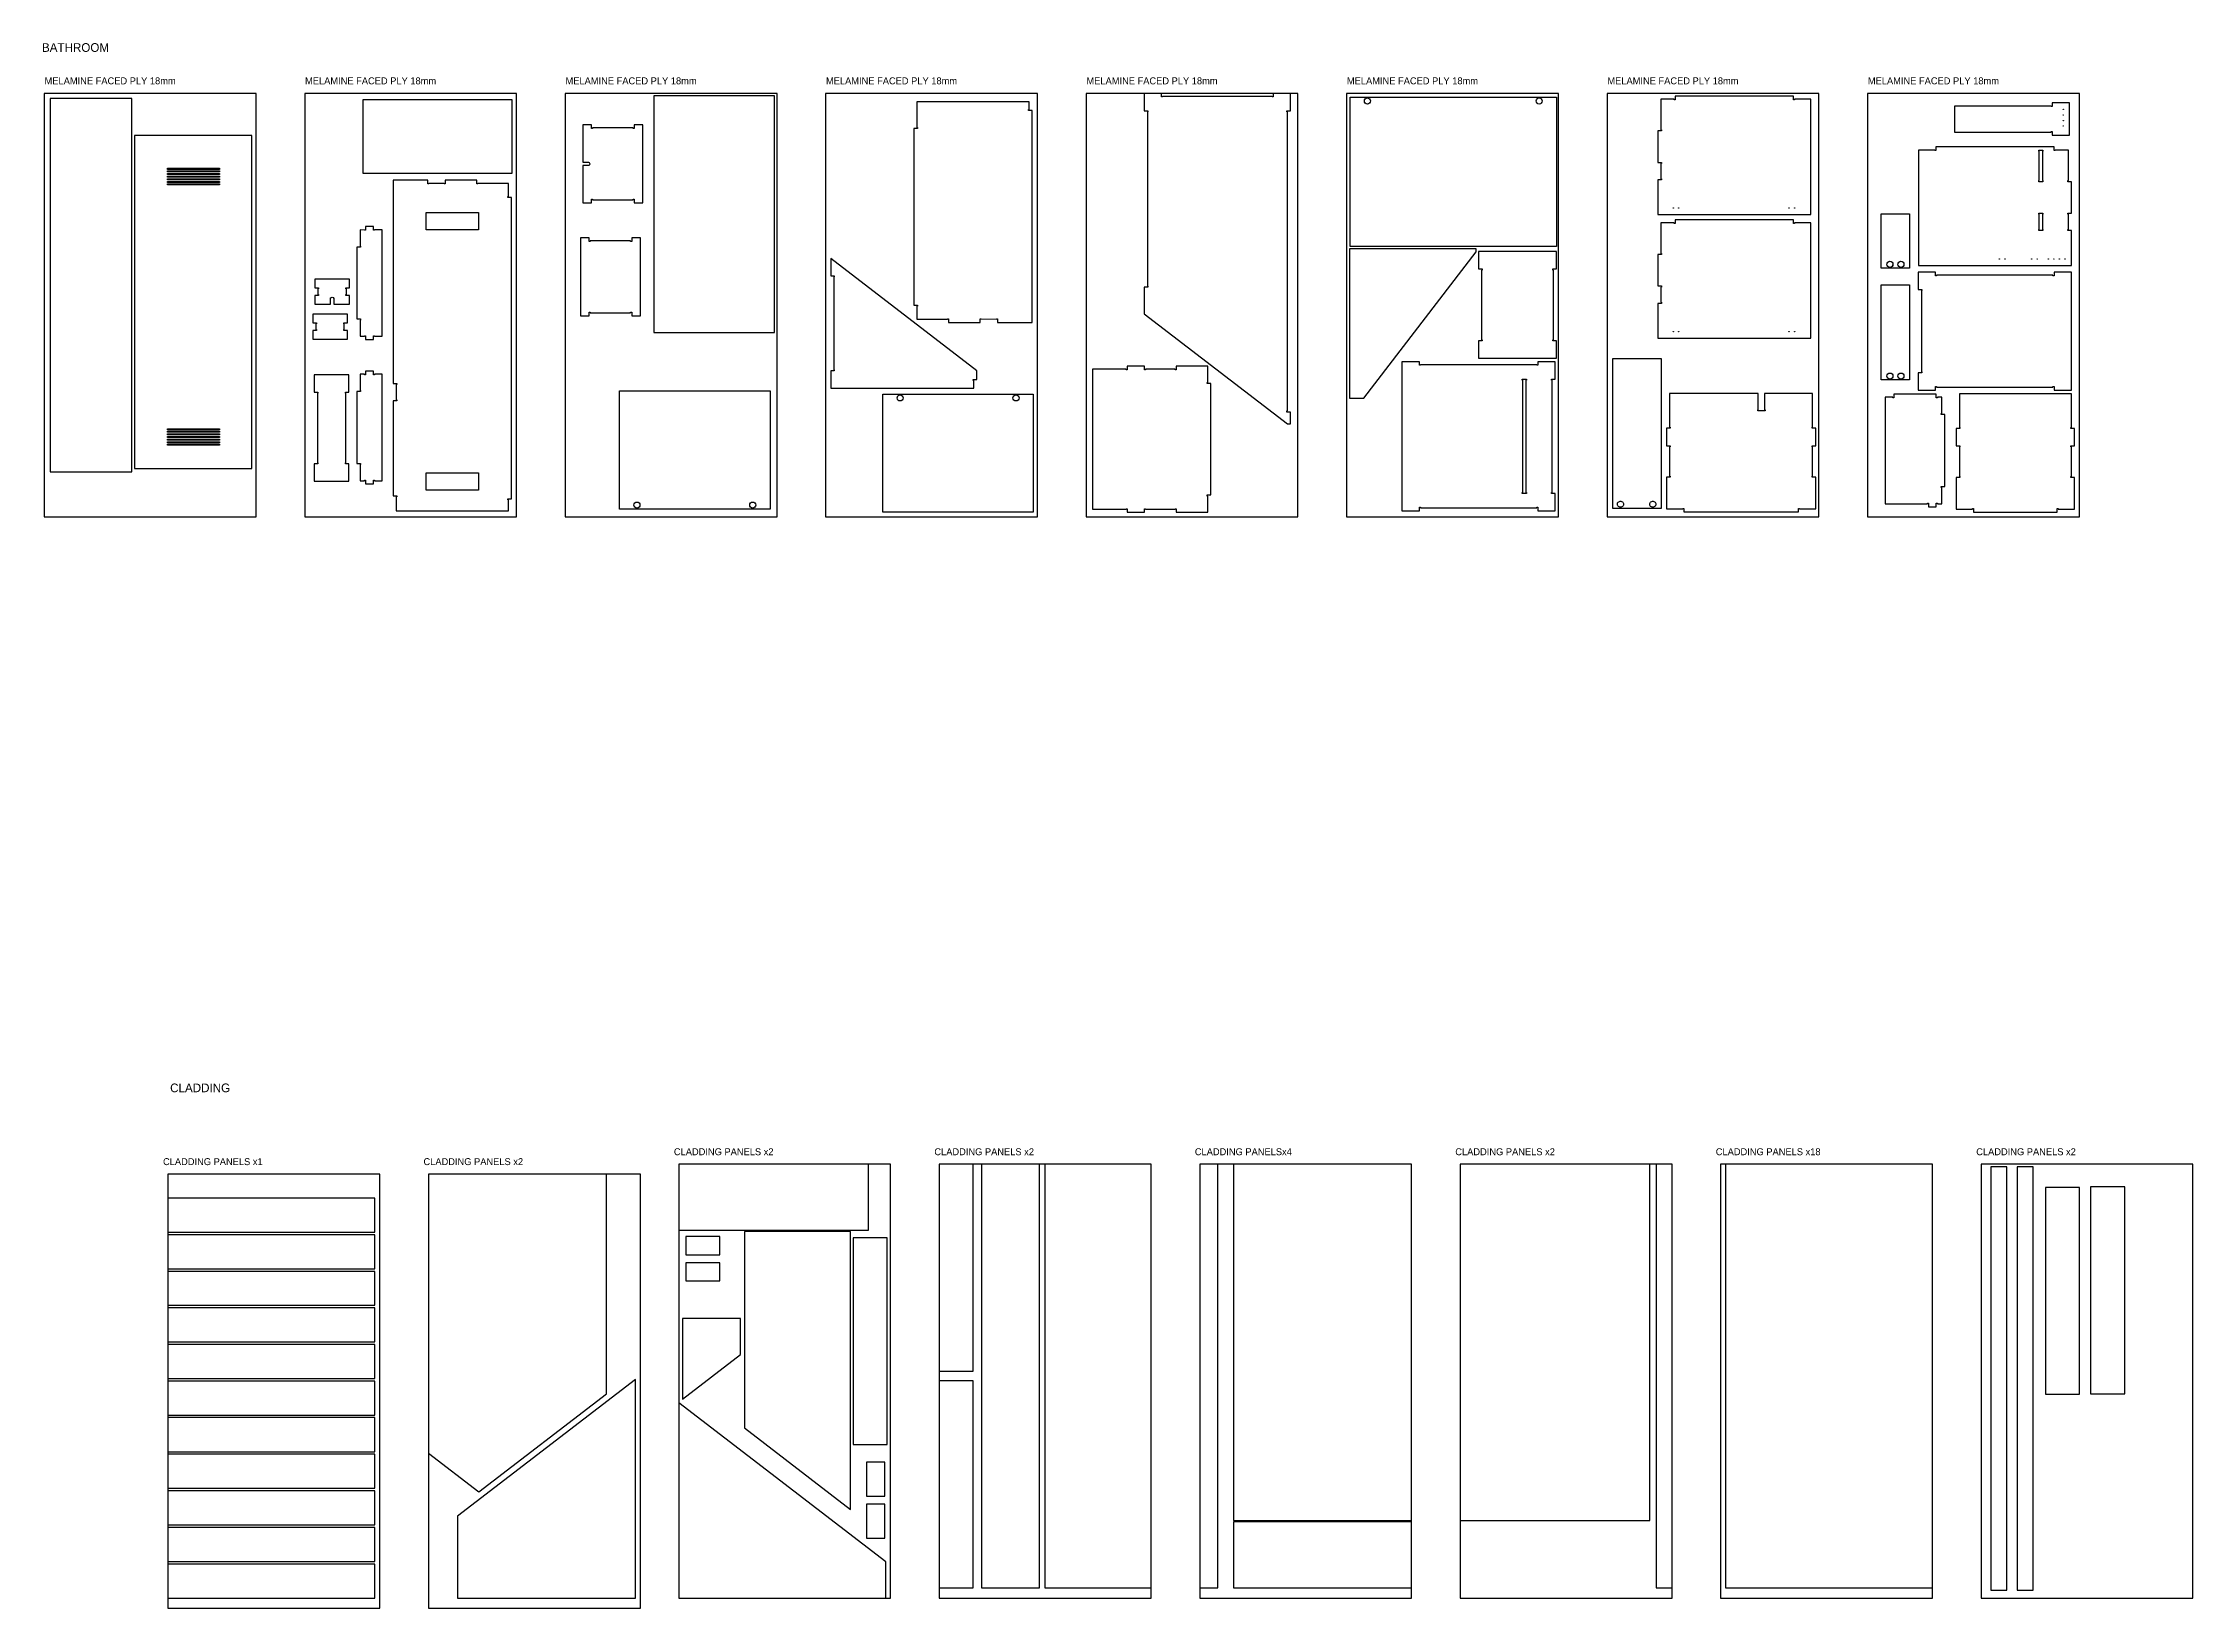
# Model space of a CAD drawing. Header units: inches. Extents: x -7356 to 15471, y -10121 to 11847.
# Drawn here: x -7356 to 5025, y -10121 to -1104 of the extents above; entities that cross this region are included whole.
import ezdxf

# ---------------------------------------------------------------- set-up
doc = ezdxf.new("R2010")
doc.units = ezdxf.units.IN
doc.header["$MEASUREMENT"] = 0
for name, color, linetype in [('000_SHEET_MelamineFacedPly18mm', 190, 'Continuous'), ('00_SHEET_CladdingPanels', 82, 'Continuous'), ('3_anyTOOL_CUTTHROUGH_INSIDE', 4, 'Continuous'), ('4_anyTOOL_13mmDEEP_INSIDE', 3, 'Continuous'), ('5_anyTOOL_9mmDEEP_INSIDE', 6, 'Continuous'), ('6_anyTOOL_CUTTHROUGH_OUTSIDE', 5, 'Continuous')]:
    doc.layers.add(name, color=color, linetype=linetype)

msp = doc.modelspace()

# ---------------------------------------------------------------- linework, layer by layer
at = {"layer": '000_SHEET_MelamineFacedPly18mm'}
for points in [[(-7349, -1394), (-7349, -3834), (-6129, -3834), (-6129, -1394)], [(-5849, -1394), (-5849, -3834), (-4629, -3834), (-4629, -1394)], [(-4349, -1394), (-4349, -3834), (-3129, -3834), (-3129, -1394)], [(-2849, -1394), (-2849, -3834), (-1629, -3834), (-1629, -1394)], [(-1349, -1394), (-1349, -3834), (-129, -3834), (-129, -1394)], [(151, -1394), (151, -3834), (1371, -3834), (1371, -1394)], [(1651, -1394), (1651, -3834), (2871, -3834), (2871, -1394)], [(3151, -1394), (3151, -3834), (4371, -3834), (4371, -1394)]]:
    msp.add_lwpolyline(points, close=True, dxfattribs=at)
at = {"layer": '00_SHEET_CladdingPanels'}
for points in [[(-6637, -7621), (-6637, -10121), (-5417, -10121), (-5417, -7621)], [(-5136, -7621), (-5136, -10121), (-3916, -10121), (-3916, -7621)], [(-3695, -7564), (-3695, -10064), (-2475, -10064), (-2475, -7564)], [(-2195, -7564), (-2195, -10064), (-975, -10064), (-975, -7564)], [(-695, -7564), (-695, -10064), (525, -10064), (525, -7564)], [(805, -7564), (805, -10064), (2025, -10064), (2025, -7564)], [(2305, -7564), (2305, -10064), (3525, -10064), (3525, -7564)], [(3805, -7564), (3805, -10064), (5025, -10064), (5025, -7564)]]:
    msp.add_lwpolyline(points, close=True, dxfattribs=at)
at = {"layer": '3_anyTOOL_CUTTHROUGH_INSIDE'}
for points in [[(-6639, -1832), (-6639, -1826), (-6339, -1826), (-6339, -1832)], [(-6639, -1847), (-6639, -1841), (-6339, -1841), (-6339, -1847)], [(-6639, -1862), (-6639, -1856), (-6339, -1856), (-6339, -1862)], [(-6639, -1877), (-6639, -1871), (-6339, -1871), (-6339, -1877)], [(-6639, -1892), (-6639, -1886), (-6339, -1886), (-6339, -1892)], [(-6639, -1907), (-6639, -1901), (-6339, -1901), (-6339, -1907)], [(-6639, -1922), (-6639, -1916), (-6339, -1916), (-6339, -1922)], [(-6339, -3326), (-6339, -3332), (-6639, -3332), (-6639, -3326)], [(-6339, -3341), (-6339, -3347), (-6639, -3347), (-6639, -3341)], [(-6339, -3356), (-6339, -3362), (-6639, -3362), (-6639, -3356)], [(-6339, -3371), (-6339, -3377), (-6639, -3377), (-6639, -3371)], [(-6339, -3386), (-6339, -3392), (-6639, -3392), (-6639, -3386)], [(-6339, -3401), (-6339, -3407), (-6639, -3407), (-6639, -3401)], [(-6339, -3416), (-6339, -3422), (-6639, -3422), (-6639, -3416)]]:
    msp.add_lwpolyline(points, close=True, dxfattribs=at)
at = {"layer": '4_anyTOOL_13mmDEEP_INSIDE'}
for centre in [(271, -1438), (1260, -1438), (3280, -2379), (3343, -2379), (3280, -3023), (3343, -3023), (-2420, -3149), (-1753, -3149), (-3936, -3766), (-3269, -3766)]:
    msp.add_circle(centre, 17.5, dxfattribs=at)
at = {"layer": '5_anyTOOL_9mmDEEP_INSIDE'}
for centre in [(4278, -1486), (4278, -1518), (4278, -1551), (4278, -1583), (2032, -2055), (2064, -2055), (2699, -2055), (2731, -2055), (3910, -2348), (3942, -2348), (4096, -2348), (4128, -2348), (4192, -2348), (4224, -2348), (4256, -2348), (4288, -2348), (2032, -2767), (2064, -2767), (2699, -2767), (2731, -2767)]:
    msp.add_circle(centre, 1, dxfattribs=at)
at = {"layer": '6_anyTOOL_CUTTHROUGH_OUTSIDE'}
for points in [[(-6844, -1423), (-7315, -1423), (-7315, -3575), (-6844, -3575)], [(-4654, -1432), (-5514, -1432), (-5514, -1854), (-4654, -1854)], [(-3144, -1409), (-3838, -1409), (-3838, -2771), (-3144, -2771)], [(-1659, -1493), (-1680, -1493), (-1680, -1487), (-1677, -1487), (-1677, -1443), (-2323, -1443), (-2323, -1591), (-2320, -1591), (-2320, -1597), (-2341, -1597), (-2341, -2614), (-2320, -2614), (-2320, -2620), (-2323, -2620), (-2323, -2696), (-2147, -2696), (-2147, -2693), (-2141, -2693), (-2141, -2696), (-2141, -2714), (-1959, -2714), (-1959, -2693), (-1953, -2693), (-1865, -2696), (-1865, -2693), (-1859, -2693), (-1859, -2714), (-1659, -2714)], [(-190, -1500), (-193, -1500), (-193, -1494), (-172, -1494), (-172, -1394), (-272, -1394), (-272, -1415), (-278, -1415), (-278, -1412), (-909, -1412), (-909, -1415), (-915, -1415), (-915, -1394), (-1014, -1394), (-1014, -1494), (-993, -1494), (-993, -1500), (-996, -1500), (-996, -2505), (-993, -2505), (-993, -2511), (-1014, -2511), (-1014, -2665), (-190, -3298), (-172, -3298), (-172, -3230), (-193, -3230), (-193, -3224), (-190, -3224)], [(171, -1416), (1360, -1416), (1360, -2276), (171, -2276)], [(2825, -1428), (2731, -1428), (2731, -1431), (2725, -1431), (2725, -1410), (2043, -1410), (2043, -1431), (2037, -1431), (2037, -1428), (1961, -1428), (1961, -1604), (1964, -1604), (1964, -1610), (1943, -1610), (1943, -1792), (1964, -1792), (1964, -1798), (1961, -1798), (1961, -1886), (1964, -1886), (1964, -1892), (1943, -1892), (1943, -2092), (2825, -2092)], [(4315, -1449), (4215, -1449), (4215, -1470), (4209, -1470), (4209, -1467), (3651, -1467), (3651, -1617), (4209, -1617), (4209, -1614), (4215, -1614), (4215, -1635), (4315, -1635)], [(-3902, -1575), (-3952, -1575), (-3952, -1596), (-3958, -1596), (-3958, -1593), (-4191, -1593), (-4191, -1596), (-4197, -1596), (-4197, -1575), (-4247, -1575), (-4247, -1790), (-4215, -1790), (-4211, -1792), (-4208, -1796), (-4207, -1801), (-4209, -1806), (-4213, -1809), (-4217, -1810), (-4247, -1810), (-4247, -2025), (-4197, -2025), (-4197, -2004), (-4191, -2004), (-4191, -2007), (-3958, -2007), (-3958, -2004), (-3952, -2004), (-3952, -2025), (-3902, -2025)], [(-6154, -1636), (-6830, -1636), (-6830, -3555), (-6154, -3555)], [(4326, -1903), (4305, -1903), (4305, -1897), (4308, -1897), (4308, -1721), (4232, -1721), (4232, -1724), (4226, -1724), (4226, -1703), (3544, -1703), (3544, -1724), (3538, -1724), (3538, -1721), (3444, -1721), (3444, -2385), (4326, -2385), (4326, -2185), (4305, -2185), (4305, -2179), (4308, -2179), (4308, -2091), (4305, -2091), (4305, -2085), (4326, -2085)], [(4137, -1903), (4137, -1897), (4140, -1897), (4140, -1727), (4137, -1727), (4137, -1721), (4161, -1721), (4161, -1727), (4158, -1727), (4158, -1897), (4161, -1897), (4161, -1903)], [(-4658, -1995), (-4679, -1995), (-4679, -1989), (-4676, -1989), (-4676, -1913), (-4852, -1913), (-4852, -1916), (-4858, -1916), (-4858, -1895), (-5040, -1895), (-5040, -1916), (-5046, -1916), (-5046, -1913), (-5134, -1913), (-5134, -1916), (-5140, -1916), (-5140, -1895), (-5340, -1895), (-5340, -3065), (-5319, -3065), (-5319, -3071), (-5322, -3071), (-5322, -3159), (-5319, -3159), (-5319, -3165), (-5340, -3165), (-5340, -3713), (-5319, -3713), (-5319, -3719), (-5322, -3719), (-5322, -3799), (-4676, -3799), (-4676, -3736), (-4679, -3736), (-4679, -3730), (-4658, -3730)], [(-5149, -2180), (-5149, -2080), (-4849, -2080), (-4849, -2180)], [(3230, -2089), (3393, -2089), (3393, -2401), (3230, -2401)], [(4137, -2085), (4161, -2085), (4161, -2091), (4158, -2091), (4158, -2179), (4161, -2179), (4161, -2185), (4137, -2185), (4137, -2179), (4140, -2179), (4140, -2091), (4137, -2091)], [(-5403, -2180), (-5447, -2180), (-5447, -2183), (-5453, -2183), (-5453, -2162), (-5498, -2162), (-5498, -2183), (-5504, -2183), (-5530, -2180), (-5530, -2274), (-5527, -2274), (-5527, -2280), (-5548, -2280), (-5548, -2694), (-5527, -2694), (-5527, -2700), (-5530, -2700), (-5530, -2794), (-5504, -2794), (-5504, -2791), (-5498, -2791), (-5498, -2812), (-5453, -2812), (-5453, -2791), (-5447, -2791), (-5447, -2794), (-5403, -2794)], [(-3916, -2226), (-3966, -2226), (-3966, -2247), (-3972, -2247), (-3972, -2244), (-4205, -2244), (-4205, -2247), (-4211, -2247), (-4211, -2226), (-4261, -2226), (-4261, -2676), (-4211, -2676), (-4211, -2655), (-4205, -2655), (-4205, -2658), (-3972, -2658), (-3972, -2655), (-3966, -2655), (-3966, -2676), (-3916, -2676)], [(2825, -2140), (2731, -2140), (2731, -2143), (2725, -2143), (2725, -2122), (2043, -2122), (2043, -2143), (2037, -2143), (2037, -2140), (1961, -2140), (1961, -2316), (1964, -2316), (1964, -2322), (1943, -2322), (1943, -2504), (1964, -2504), (1964, -2510), (1961, -2510), (1961, -2598), (1964, -2598), (1964, -2604), (1943, -2604), (1943, -2804), (2825, -2804)], [(-2820, -2345), (-2820, -2445), (-2799, -2445), (-2799, -2451), (-2802, -2451), (-2802, -2987), (-2799, -2987), (-2799, -2993), (-2820, -2993), (-2820, -3093), (-1996, -3093), (-1996, -3049), (-1999, -3049), (-1999, -3043), (-1978, -3043), (-1978, -2993)], [(898, -2308), (898, -2290), (168, -2290), (168, -3150), (250, -3150)], [(1339, -2412), (1339, -2406), (1360, -2406), (1360, -2306), (910, -2306), (910, -2406), (931, -2406), (931, -2412), (928, -2412), (928, -2814), (931, -2814), (931, -2820), (910, -2820), (910, -2920), (1360, -2920), (1360, -2820), (1339, -2820), (1339, -2814), (1342, -2814), (1342, -2412)], [(-5609, -2520), (-5612, -2520), (-5612, -2514), (-5591, -2514), (-5591, -2464), (-5791, -2464), (-5791, -2514), (-5770, -2514), (-5770, -2520), (-5773, -2520), (-5773, -2553), (-5770, -2553), (-5770, -2559), (-5791, -2559), (-5791, -2609), (-5701, -2609), (-5701, -2578), (-5700, -2573), (-5695, -2570), (-5690, -2569), (-5685, -2571), (-5682, -2576), (-5681, -2579), (-5681, -2609), (-5591, -2609), (-5591, -2559), (-5612, -2559), (-5612, -2553), (-5609, -2553)], [(3297, -2383), (3296, -2386), (3296, -2387), (3297, -2384)], [(4325, -2424), (4225, -2424), (4225, -2445), (4219, -2445), (4219, -2442), (3549, -2442), (3549, -2445), (3543, -2445), (3543, -2424), (3443, -2424), (3443, -2524), (3461, -2524), (3464, -2524), (3464, -2530), (3461, -2530), (3461, -2999), (3464, -2999), (3464, -3005), (3443, -3005), (3443, -3105), (3543, -3105), (3543, -3084), (3549, -3084), (3549, -3087), (4219, -3087), (4219, -3084), (4225, -3084), (4225, -3105), (4325, -3105)], [(3230, -2498), (3393, -2498), (3393, -3045), (3230, -3045)], [(-5621, -2722), (-5624, -2722), (-5624, -2716), (-5603, -2716), (-5603, -2666), (-5803, -2666), (-5803, -2716), (-5782, -2716), (-5782, -2722), (-5785, -2722), (-5785, -2755), (-5782, -2755), (-5782, -2761), (-5803, -2761), (-5803, -2811), (-5603, -2811), (-5603, -2761), (-5624, -2761), (-5624, -2755), (-5621, -2755)], [(-631, -3066), (-652, -3066), (-652, -3060), (-649, -3060), (-649, -2966), (-831, -2966), (-831, -2987), (-837, -2987), (-837, -2984), (-1007, -2984), (-1007, -2987), (-1013, -2987), (-1013, -2966), (-1113, -2966), (-1113, -2987), (-1119, -2987), (-1119, -2984), (-1313, -2984), (-1313, -3790), (-1119, -3790), (-1119, -3787), (-1113, -3787), (-1113, -3808), (-1013, -3808), (-1013, -3787), (-1007, -3787), (-1007, -3790), (-837, -3790), (-837, -3787), (-831, -3787), (-831, -3808), (-649, -3808), (-649, -3714), (-652, -3714), (-652, -3708), (-631, -3708)], [(1334, -3046), (1331, -3046), (1331, -3040), (1352, -3040), (1352, -2940), (1252, -2940), (1252, -2961), (1246, -2961), (1246, -2958), (576, -2958), (576, -2961), (570, -2961), (570, -2940), (470, -2940), (470, -3800), (570, -3800), (570, -3779), (576, -3779), (576, -3782), (1246, -3782), (1246, -3779), (1252, -3779), (1252, -3800), (1352, -3800), (1352, -3700), (1331, -3700), (1331, -3694), (1334, -3694)], [(1965, -2924), (1683, -2924), (1683, -3784), (1728, -3784), (1728, -3779), (1724, -3778), (1720, -3777), (1716, -3774), (1713, -3771), (1712, -3767), (1711, -3763), (1711, -3758), (1712, -3754), (1715, -3750), (1718, -3747), (1722, -3745), (1726, -3744), (1730, -3744), (1735, -3745), (1739, -3747), (1742, -3750), (1744, -3754), (1746, -3758), (1746, -3763), (1745, -3767), (1743, -3771), (1740, -3774), (1737, -3777), (1733, -3778), (1728, -3779), (1728, -3784), (1915, -3784), (1915, -3779), (1910, -3778), (1906, -3777), (1902, -3774), (1900, -3771), (1898, -3767), (1897, -3763), (1897, -3758), (1899, -3754), (1901, -3750), (1904, -3747), (1908, -3745), (1912, -3744), (1917, -3744), (1921, -3745), (1925, -3747), (1928, -3750), (1930, -3754), (1932, -3758), (1932, -3763), (1931, -3767), (1929, -3771), (1927, -3774), (1923, -3777), (1919, -3778), (1915, -3779), (1915, -3784), (1965, -3784)], [(-5594, -3015), (-5794, -3015), (-5794, -3115), (-5773, -3115), (-5773, -3121), (-5776, -3121), (-5776, -3523), (-5773, -3523), (-5773, -3529), (-5794, -3529), (-5794, -3629), (-5594, -3629), (-5594, -3529), (-5615, -3529), (-5615, -3523), (-5612, -3523), (-5612, -3121), (-5615, -3121), (-5615, -3115), (-5594, -3115)], [(-5403, -3012), (-5447, -3012), (-5447, -3015), (-5453, -3015), (-5453, -2994), (-5498, -2994), (-5498, -3015), (-5504, -3015), (-5504, -3012), (-5530, -3012), (-5530, -3106), (-5527, -3106), (-5527, -3112), (-5548, -3112), (-5548, -3526), (-5527, -3526), (-5527, -3532), (-5530, -3532), (-5530, -3626), (-5504, -3626), (-5504, -3623), (-5498, -3623), (-5498, -3644), (-5453, -3644), (-5453, -3623), (-5447, -3623), (-5447, -3626), (-5403, -3626)], [(1166, -3046), (1163, -3046), (1163, -3040), (1187, -3040), (1187, -3046), (1184, -3046), (1184, -3694), (1187, -3694), (1187, -3700), (1163, -3700), (1163, -3694), (1166, -3694)], [(-4036, -3108), (-3169, -3108), (-3169, -3789), (-4036, -3789)], [(-2520, -3127), (-1653, -3127), (-1653, -3808), (-2520, -3808)], [(2835, -3430), (2832, -3430), (2832, -3424), (2853, -3424), (2853, -3324), (2832, -3324), (2832, -3318), (2835, -3318), (2835, -3124), (2558, -3124), (2558, -3218), (2561, -3218), (2561, -3224), (2519, -3224), (2519, -3218), (2522, -3218), (2522, -3124), (2011, -3124), (2011, -3318), (2014, -3318), (2014, -3324), (1993, -3324), (1993, -3424), (2014, -3424), (2014, -3430), (2011, -3430), (2011, -3600), (2014, -3600), (2014, -3606), (1993, -3606), (1993, -3788), (2087, -3788), (2087, -3785), (2093, -3785), (2093, -3806), (2753, -3806), (2753, -3785), (2759, -3785), (2759, -3788), (2853, -3788), (2853, -3606), (2832, -3606), (2832, -3600), (2835, -3600)], [(3597, -3245), (3576, -3245), (3576, -3239), (3579, -3239), (3579, -3145), (3553, -3145), (3553, -3148), (3547, -3148), (3547, -3127), (3302, -3127), (3302, -3148), (3296, -3148), (3296, -3145), (3252, -3145), (3252, -3759), (3496, -3759), (3496, -3756), (3502, -3756), (3502, -3777), (3547, -3777), (3547, -3756), (3553, -3756), (3553, -3759), (3579, -3759), (3579, -3665), (3576, -3665), (3576, -3659), (3597, -3659)], [(4325, -3431), (4322, -3431), (4322, -3425), (4343, -3425), (4343, -3325), (4322, -3325), (4322, -3319), (4325, -3319), (4325, -3125), (3680, -3125), (3680, -3319), (3683, -3319), (3683, -3325), (3662, -3325), (3662, -3425), (3683, -3425), (3683, -3431), (3680, -3431), (3680, -3601), (3683, -3601), (3683, -3607), (3662, -3607), (3662, -3789), (3756, -3789), (3756, -3786), (3762, -3786), (3762, -3807), (4243, -3807), (4243, -3786), (4249, -3786), (4249, -3789), (4343, -3789), (4343, -3607), (4322, -3607), (4322, -3601), (4325, -3601)], [(-5149, -3580), (-4849, -3580), (-4849, -3680), (-5149, -3680)], [(-4111, -7621), (-5136, -7621), (-5136, -9229), (-4846, -9452), (-4111, -8887)], [(-2602, -7564), (-3695, -7564), (-3695, -7944), (-2602, -7944)], [(-1999, -7564), (-2195, -7564), (-2195, -8756), (-1999, -8756)], [(-1617, -7564), (-1951, -7564), (-1951, -10004), (-1617, -10004)], [(-975, -7564), (-1587, -7564), (-1587, -10004), (-975, -10004)], [(-591, -7564), (-695, -7564), (-695, -10004), (-591, -10004)], [(525, -7564), (-500, -7564), (-500, -9616), (525, -9616)], [(1898, -7564), (805, -7564), (805, -9616), (1898, -9616)], [(2025, -7564), (1934, -7564), (1934, -10004), (2025, -10004)], [(3525, -7564), (2333, -7564), (2333, -10004), (3525, -10004)], [(3953, -7578), (3862, -7578), (3862, -10018), (3953, -10018)], [(4104, -7578), (4013, -7578), (4013, -10018), (4104, -10018)], [(-5445, -7759), (-6637, -7759), (-6637, -7955), (-5445, -7955)], [(4176, -7697), (4176, -8889), (4372, -8889), (4372, -7697)], [(4436, -7695), (4436, -8887), (4632, -8887), (4632, -7695)], [(-5445, -7970), (-6637, -7970), (-6637, -8166), (-5445, -8166)], [(-3458, -7981), (-3654, -7981), (-3654, -8085), (-3458, -8085)], [(-2705, -7951), (-3317, -7951), (-3317, -9083), (-2705, -9553)], [(-2494, -7987), (-2690, -7987), (-2690, -9179), (-2494, -9179)], [(-3458, -8132), (-3654, -8132), (-3654, -8236), (-3458, -8236)], [(-5445, -8181), (-6637, -8181), (-6637, -8376), (-5445, -8376)], [(-5445, -8391), (-6637, -8391), (-6637, -8587), (-5445, -8587)], [(-3340, -8452), (-3674, -8452), (-3674, -8917), (-3340, -8660)], [(-5445, -8602), (-6637, -8602), (-6637, -8798), (-5445, -8798)], [(-5445, -8813), (-6637, -8813), (-6637, -9009), (-5445, -9009)], [(-3945, -8804), (-4970, -9592), (-4970, -10064), (-3945, -10064)], [(-1999, -8812), (-2195, -8812), (-2195, -10004), (-1999, -10004)], [(-5445, -9024), (-6637, -9024), (-6637, -9220), (-5445, -9220)], [(-3695, -8938), (-3695, -10064), (-2503, -10064), (-2503, -9855)], [(-5445, -9235), (-6637, -9235), (-6637, -9431), (-5445, -9431)], [(-2509, -9280), (-2613, -9280), (-2613, -9476), (-2509, -9476)], [(-5445, -9446), (-6637, -9446), (-6637, -9642), (-5445, -9642)], [(-2509, -9523), (-2613, -9523), (-2613, -9719), (-2509, -9719)], [(-5445, -9657), (-6637, -9657), (-6637, -9853), (-5445, -9853)], [(525, -9624), (-500, -9624), (-500, -10004), (525, -10004)], [(-5445, -9868), (-6637, -9868), (-6637, -10064), (-5445, -10064)]]:
    msp.add_lwpolyline(points, close=True, dxfattribs=at)

# ---------------------------------------------------------------- texts
at = {"layer": '000_SHEET_MelamineFacedPly18mm', "attachment_point": 1}
for s, width, gutter_width, insert, char_height in [('{\\H2.5x;BATHROOM}', 1891.47, 1, (-7362, -1105), 20), ('MELAMINE FACED PLY 18mm', 1103.75, 200, (-7347, -1302), 40), ('MELAMINE FACED PLY 18mm', 1103.75, 200, (-5847, -1302), 40), ('MELAMINE FACED PLY 18mm', 1103.75, 200, (-4347, -1302), 40), ('MELAMINE FACED PLY 18mm', 1103.75, 200, (-2847, -1302), 40), ('MELAMINE FACED PLY 18mm', 1103.75, 200, (-1347, -1302), 40), ('MELAMINE FACED PLY 18mm', 1103.75, 200, (153, -1302), 40), ('MELAMINE FACED PLY 18mm', 1103.75, 200, (1653, -1302), 40), ('MELAMINE FACED PLY 18mm', 1103.75, 200, (3153, -1302), 40)]:
    msp.add_mtext_dynamic_manual_height_columns(s, width=width, gutter_width=gutter_width, heights=[0], dxfattribs=dict(at, insert=insert, char_height=char_height))
at = {"layer": '00_SHEET_CladdingPanels', "attachment_point": 1}
for s, width, gutter_width, insert, char_height in [('{\\H2.5x;CLADDING}', 1891.47, 1, (-6624, -7099), 20), ('CLADDING PANELS x1', 1103.75, 200, (-6665, -7529), 40), ('CLADDING PANELS x2', 1103.75, 200, (-5165, -7529), 40), ('CLADDING PANELS x2', 1103.75, 200, (-3723, -7472), 40), ('CLADDING PANELS x2', 1103.75, 200, (-2223, -7472), 40), ('CLADDING PANELSx4', 1103.75, 200, (-723, -7472), 40), ('CLADDING PANELS x2', 1103.75, 200, (777, -7472), 40), ('CLADDING PANELS x18', 1103.75, 200, (2277, -7472), 40), ('CLADDING PANELS x2', 1103.75, 200, (3777, -7472), 40)]:
    msp.add_mtext_dynamic_manual_height_columns(s, width=width, gutter_width=gutter_width, heights=[0], dxfattribs=dict(at, insert=insert, char_height=char_height))

doc.saveas('drawing.dxf')
